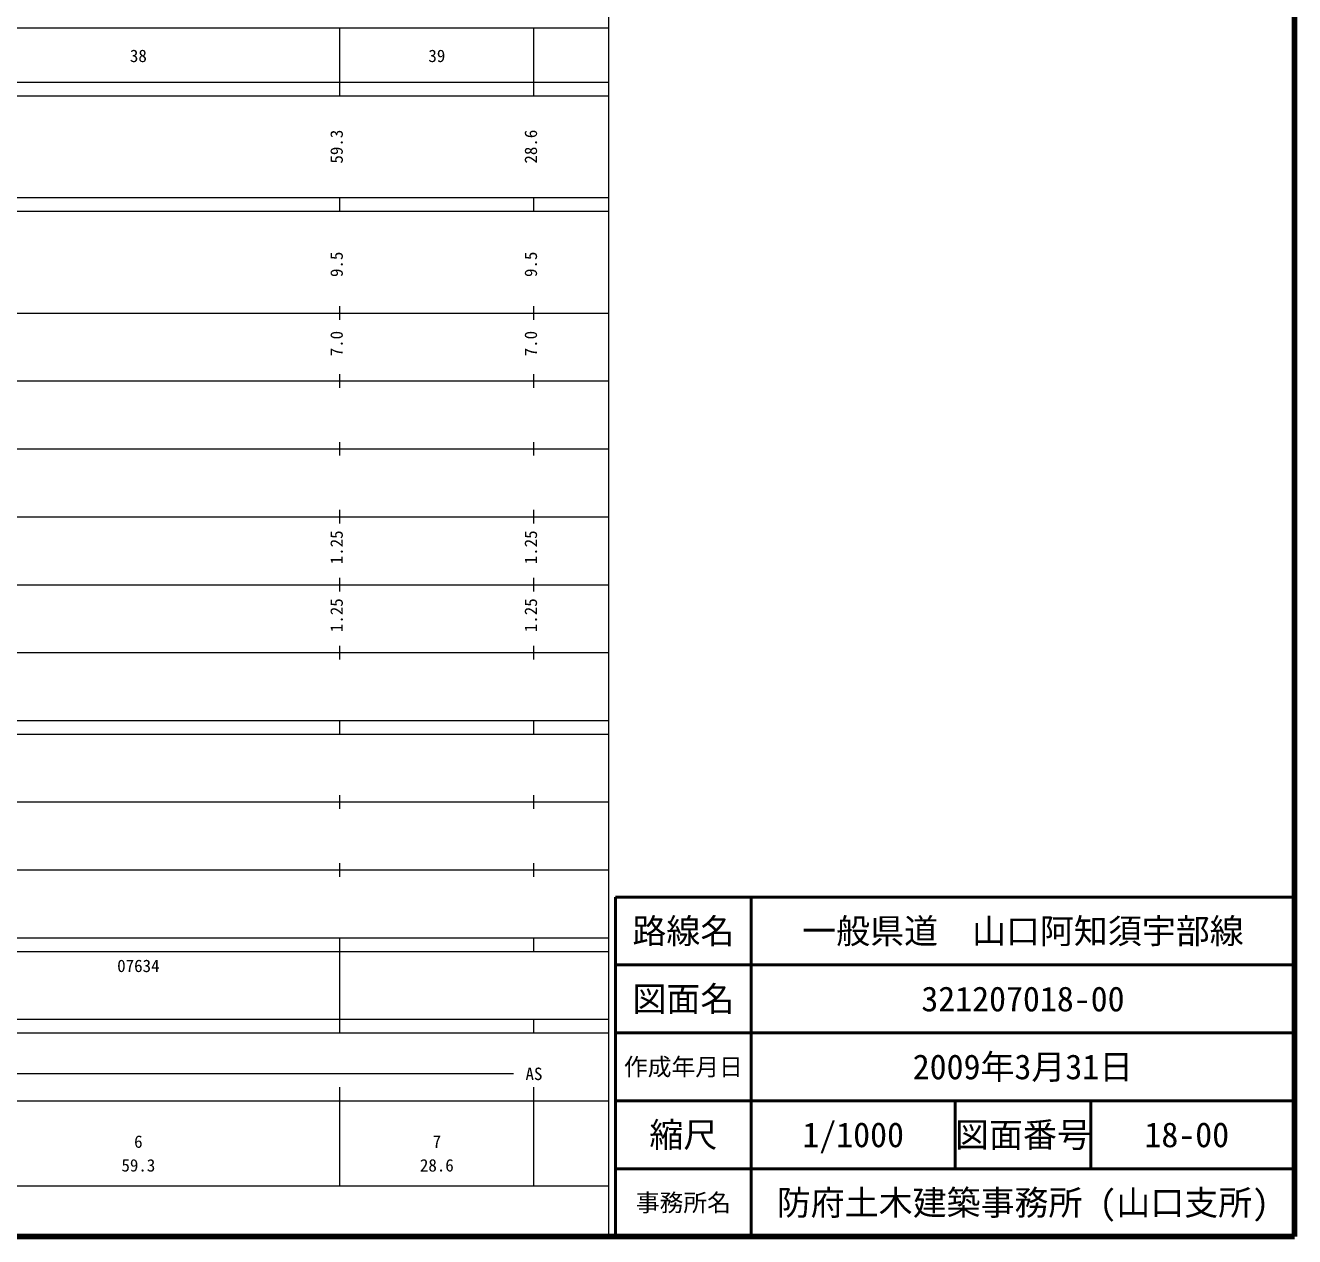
# Model space of a CAD drawing. Units: millimetres on the paper, enlarged 1000 times. Extents: x 40000 to 680000, y 20000 to 380000.
# Drawn here: x 493116 to 680000, y 20000 to 198357 of the extents above; entities that cross this region are included whole.
import ezdxf
from ezdxf.enums import TextEntityAlignment as Align

# ---------------------------------------------------------------- set-up
doc = ezdxf.new("R2010")
doc.units = ezdxf.units.MM
doc.header["$LTSCALE"] = 1000
for name, color, linetype, lineweight in [('M-TTL', 2, 'Continuous', 140), ('M-TTL-BAND', 7, 'Continuous', 13), ('M-TTL-FRAM', 2, 'Continuous', 50), ('M-TTL-LINE', 7, 'Continuous', 50)]:
    doc.layers.add(name, color=color, linetype=linetype, lineweight=lineweight)
doc.layers.add('M-TTL-TXT', color=7, linetype='Continuous')
doc.styles.add('ＭＳ ゴシック', font='')
doc.styles.get('ＭＳ ゴシック').set_extended_font_data('MS Gothic')

msp = doc.modelspace()

# ---------------------------------------------------------------- linework, layer by layer
at = {"layer": 'M-TTL'}
for p, q in [((680000, 20000), (680000, 380000)), ((40000, 20000), (680000, 20000))]:
    msp.add_line(p, q, dxfattribs=at)
at = {"layer": 'M-TTL-BAND'}
for p, q in [((579000, 20000), (579000, 370000)), ((68000, 198000), (579000, 198000)), ((539400, 188000), (539400, 198000)), ((568000, 188000), (568000, 198000)), ((40000, 190000), (579000, 190000)), ((40000, 188000), (579000, 188000)), ((40000, 173000), (579000, 173000)), ((539400, 171000), (539400, 173000)), ((568000, 171000), (568000, 173000)), ((40000, 171000), (579000, 171000)), ((539400, 155000), (539400, 157000)), ((568000, 155000), (568000, 157000)), ((40000, 156000), (579000, 156000)), ((46000, 146000), (579000, 146000)), ((539400, 145000), (539400, 147000)), ((568000, 145000), (568000, 147000)), ((539400, 135000), (539400, 137000)), ((568000, 135000), (568000, 137000)), ((52000, 136000), (579000, 136000)), ((46000, 126000), (579000, 126000)), ((539400, 125000), (539400, 127000)), ((568000, 125000), (568000, 127000)), ((52000, 116000), (579000, 116000)), ((539400, 115000), (539400, 117000)), ((568000, 115000), (568000, 117000)), ((539400, 105000), (539400, 107000)), ((568000, 105000), (568000, 107000)), ((46000, 106000), (579000, 106000)), ((40000, 96000), (579000, 96000)), ((539400, 94000), (539400, 96000)), ((568000, 94000), (568000, 96000)), ((40000, 94000), (579000, 94000)), ((539400, 83000), (539400, 85000)), ((568000, 83000), (568000, 85000)), ((49000, 84000), (579000, 84000)), ((539400, 73000), (539400, 75000)), ((568000, 73000), (568000, 75000)), ((40000, 74000), (579000, 74000)), ((40000, 64000), (579000, 64000)), ((539400, 62000), (539400, 64000)), ((568000, 62000), (568000, 64000)), ((40000, 62000), (579000, 62000)), ((539400, 52000), (539400, 62000)), ((40000, 52000), (579000, 52000)), ((539400, 50000), (539400, 52000)), ((568000, 50000), (568000, 52000)), ((40000, 50000), (579000, 50000)), ((71000, 44000), (565000, 44000)), ((539400, 27500), (539400, 42000)), ((568000, 27500), (568000, 42000)), ((40000, 40000), (579000, 40000)), ((68000, 27500), (579000, 27500))]:
    msp.add_line(p, q, dxfattribs=at)
at = {"layer": 'M-TTL-FRAM'}
for p, q in [((680000, 70000), (580000, 70000)), ((580000, 70000), (580000, 20000))]:
    msp.add_line(p, q, dxfattribs=at)
at = {"layer": 'M-TTL-LINE'}
for p, q in [((600000, 70000), (600000, 20000)), ((680000, 60000), (580000, 60000)), ((680000, 50000), (580000, 50000)), ((680000, 40000), (580000, 40000)), ((630000, 40000), (630000, 30000)), ((650000, 40000), (650000, 30000)), ((680000, 30000), (580000, 30000))]:
    msp.add_line(p, q, dxfattribs=at)

# ---------------------------------------------------------------- texts
at = {"layer": 'M-TTL-BAND', "style": 'ＭＳ ゴシック'}
for s, p in [('38', (509750, 192405)), ('39', (553700, 192405)), ('07634', (509750, 58405)), ('AS', (568000, 42500)), ('6', (509750, 32523)), ('7', (553700, 32523)), ('59.3', (509750, 29033)), ('28.6', (553700, 29033))]:
    msp.add_text(s, height=1833, dxfattribs=at).set_placement(p, align=Align.BOTTOM_CENTER)
for s, p in [('59.3', (540400, 180500)), ('28.6', (569000, 180500)), ('9.5', (540400, 163174)), ('9.5', (569000, 163174)), ('7.0', (540400, 151500)), ('7.0', (569000, 151500)), ('1.25', (540400, 121500)), ('1.25', (569000, 121500)), ('1.25', (540400, 111500)), ('1.25', (569000, 111500))]:
    msp.add_text(s, height=1833, rotation=90, dxfattribs=at).set_placement(p, align=Align.BOTTOM_CENTER)
at = {"layer": 'M-TTL-TXT', "style": 'ＭＳ ゴシック'}
for s, height, p in [('路線名', 3666, (590000, 65000)), ('路線名', 3666, (590000, 65000)), ('一般県道\u3000山口阿知須宇部線', 3666, (640000, 65000)), ('図面名', 3666, (590000, 55000)), ('図面名', 3666, (590000, 55000)), ('321207018-00', 3666, (640000, 55000)), ('2009年3月31日', 3666, (640000, 45000)), ('作成年月日', 2566, (590000, 45000)), ('作成年月日', 2566, (590000, 45000)), ('縮尺', 3666, (590000, 35000)), ('縮尺', 3666, (590000, 35000)), ('1/1000', 3666, (615000, 35000)), ('図面番号', 3666, (640000, 35000)), ('図面番号', 3666, (640000, 35000)), ('18-00', 3666, (664125, 35000)), ('事務所名', 2566, (590000, 25000)), ('事務所名', 2566, (590000, 25000)), ('防府土木建築事務所 (山口支所)', 3666, (640000, 25000))]:
    msp.add_text(s, height=height, dxfattribs=at).set_placement(p, align=Align.MIDDLE_CENTER)

doc.saveas('drawing.dxf')
